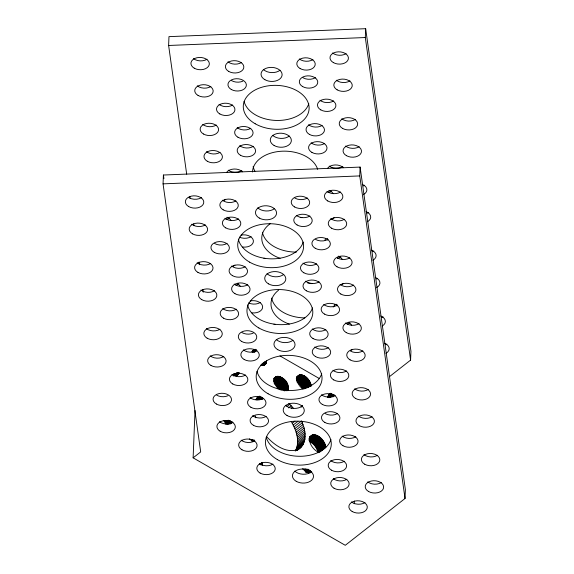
<?xml version="1.0" encoding="UTF-8"?>
<svg xmlns="http://www.w3.org/2000/svg" width="574" height="574" viewBox="0 0 574 574"><rect width="100%" height="100%" fill="white"/><g stroke="black" fill="none" stroke-linecap="round" stroke-linejoin="round"><path stroke-width="0.86" d="M328.493 397.308L328.916 394.941L330.272 393.405M262.44 465.363L262.045 462.551L259.986 464.165M261.019 364.849C263.767 366.162 267.097 363.902 266.63 360.824M287.646 390.707C292.446 375.267 263.538 369.807 278.182 388.957M193.122 457.837L200.685 451.917L163.059 183.859L163.411 175.027L360.106 167.084L405.38 489.665L405.029 498.497L345.268 545.3L193.122 457.837L195.024 410.546M186.686 174.173L168.62 45.475L168.971 36.643L365.66 28.7L410.941 351.281L410.589 360.113L389.423 376.688M405.029 498.497L359.747 175.917L360.106 167.084M410.589 360.113L365.308 37.532L365.66 28.7M354.266 503.742L354.373 501.059M294.046 426.826L301.608 420.907L304.163 428.061L305.074 433.205L304.887 439.419L303.122 444.534L295.567 450.454C300.252 441.033 296.177 429.94 291.219 421.481M301.3 407.131L301.587 405.553M252.517 352.264L253.435 350.291L255.215 349.286L252.467 351.439M232.944 374.786C235.125 376.042 238.669 375.59 239.25 372.756L235.814 375.453M256.305 399.54L258.601 396.612M296.808 450.533L300.826 447.462L303.122 444.534M252.567 350.915L253.945 349.839M252.065 351.367L254.54 349.501M252.115 351.532L254.87 349.379M252.137 351.912L254.892 349.76M252.517 351.884L255.265 349.731M252.912 351.884L255.66 349.731M253.313 351.919L256.069 349.767M253.737 351.984L256.485 349.831M254.16 352.077L256.219 350.463M254.591 352.199L255.968 351.123M233.087 374.549L234.465 373.473M233.166 375.03L235.232 373.416M233.223 375.496L236.66 372.806M233.245 375.948L237.371 372.72M233.927 375.848L238.052 372.619M234.587 375.733L238.023 373.043M235.211 375.604L238.648 372.913M235.699 375.812L239.136 373.122M236.244 375.618L238.999 373.466M236.079 375.941L238.827 373.789M236.574 375.697L238.633 374.083M236.538 375.877L238.418 374.348M261.794 364.138L264.542 361.986M261.127 365.129L265.941 361.362M261.127 365.573L266.623 361.261M261.78 365.459L266.594 361.685M262.411 365.322L266.537 362.094M263.007 365.172L266.444 362.481M262.892 365.538L266.329 362.847M263.444 365.337L266.192 363.184M263.961 365.121L266.02 363.507M263.767 365.416L265.827 363.801M263.731 365.595L265.367 364.311M273.877 378.331L276.072 376.652M274.329 378.13L276.388 376.515M273.977 378.56L276.725 376.401M274.329 378.481L277.077 376.322M274.013 378.969L277.45 376.279M274.401 378.955L277.838 376.257M274.107 379.507L278.232 376.279M273.834 380.088L278.641 376.322M274.25 380.167L279.064 376.401M273.999 380.813L279.495 376.508M273.741 381.495L279.933 376.652M274.185 381.66L280.37 376.817M273.942 382.399L280.815 377.018M274.386 382.628L281.26 377.247M223.788 420.52L225.08 421.546L226.45 420.469M281.705 377.498L274.15 383.418L277.12 385.886L279.689 389.66L287.251 383.741M225.08 421.546L225.489 421.933L227.555 420.319M274.594 383.705L282.15 377.778M256.542 398.227L258.852 396.376M225.489 421.933L225.891 422.342L228.646 420.19M257.123 397.847L259.183 396.232M275.032 384.006L282.595 378.087M256.836 398.356L259.591 396.204M255.609 399.547L256.98 398.471M225.891 422.342L226.285 422.765L229.033 420.613M255.939 399.511L260.065 396.282M275.47 384.343L283.025 378.417M259.922 397.007L256.485 399.698L261.974 399.411L263.344 398.334M226.285 422.765L226.658 423.21L230.095 420.512M275.893 384.695L283.456 378.775M257.776 399.454L261.213 396.763M231.81 421.381L227.684 424.609L227.017 423.662L230.454 420.972M276.316 385.068L283.879 379.149M227.361 424.129L230.798 421.438M276.725 385.47L284.288 379.543M259.125 399.325L261.184 397.71M277.12 385.886L284.682 379.959M260.524 399.31L262.591 397.696M229.363 424.014L232.111 421.861M277.507 386.316L285.063 380.39M230.332 423.971L232.391 422.356M277.873 386.761L285.436 380.842M278.225 387.22L285.787 381.301M278.555 387.694L286.117 381.775M278.871 388.175L286.433 382.255M279.165 388.663L286.727 382.743M279.438 389.165L287 383.238M296.708 376.903C302.613 370.976 310.771 379.931 311.18 386.144M280.6 389.624L287.474 384.243M297.153 376.688L299.212 375.073M296.794 377.111L299.542 374.958M297.145 377.032L299.901 374.879M280.801 390.126L287.674 384.745M296.83 377.52L300.267 374.822M297.21 377.498L300.647 374.808M281.662 390.09L287.847 385.24M296.234 378.589L301.049 374.815M296.643 378.632L301.458 374.858M282.501 390.047L287.997 385.742M296.378 379.242L301.874 374.937M283.312 389.997L288.119 386.23M296.808 379.349L302.304 375.044M296.557 380.024L302.742 375.181M284.094 389.94L288.22 386.711M296.995 380.189L303.18 375.346M284.159 390.413L288.284 387.185M296.751 380.921L303.624 375.539M284.202 390.872L288.327 387.644M284.905 390.786L288.335 388.096M297.196 381.15L304.069 375.762M285.572 390.679L288.32 388.526M304.514 376.013L296.959 381.94L300.317 384.817L302.742 388.655L310.304 382.736M286.218 390.557L288.277 388.942M286.835 390.413L288.205 389.337M297.404 382.219L304.959 376.293M286.735 390.794L288.105 389.717M297.841 382.521L305.404 376.601M298.279 382.851L305.842 376.931M298.71 383.202L306.265 377.283M299.126 383.576L306.688 377.656M299.535 383.97L307.097 378.051M299.937 384.386L307.499 378.46M300.317 384.817L307.879 378.89M300.69 385.262L308.252 379.335M301.041 385.721L308.604 379.794M301.379 386.187L308.941 380.268M301.694 386.668L309.257 380.749M301.989 387.163L309.551 381.236M302.268 387.658L309.824 381.732M302.52 388.153L310.075 382.234M303.639 388.62L310.512 383.238M303.811 389.122L310.685 383.741M305.339 388.541L310.843 384.236M306.839 387.952L310.964 384.724M308.317 387.364L311.065 385.204M309.759 386.761L311.137 385.678M287.022 406.442L289.77 404.29L293.529 408.301M288.471 407.892L291.219 405.739M291.248 408.329L292.625 407.253M251.096 440.488L252.474 439.411M251.943 441.349L254.009 439.734M252.632 441.248L254.002 440.172M301.077 406.435L302.455 405.359M292.245 423.246L294.993 421.094M328.35 394.883L330.581 393.247M328.845 394.733L330.215 393.656M328.5 395.177L330.559 393.563M328.859 395.113L330.925 393.499M327.862 396.153L331.298 393.463M328.256 396.153L331.693 393.463M327.976 396.72L331.413 394.029M327.704 397.316L331.822 394.087M328.127 397.409L332.253 394.18M293.185 425.033L297.999 421.266M328.558 397.531L332.683 394.302M328.995 397.689L333.121 394.46M330.129 397.33L333.566 394.639M331.263 397.007L334.011 394.855M332.396 396.706L334.455 395.091M332.841 396.971L334.9 395.357M294.821 428.627L302.383 422.708M295.51 430.421L303.072 424.502M296.105 432.215L303.66 426.288M296.6 433.98L304.163 428.061M260.122 464.66L262.182 463.039M297.002 435.731L304.564 429.811M260.912 464.603L262.289 463.527M260.998 465.084L262.368 464.007M297.31 437.445L304.866 431.526M297.511 439.124L305.074 433.205M297.619 440.76L305.181 434.841M297.619 442.346L305.181 436.419M297.526 443.874L305.088 437.948M297.332 445.338L304.887 439.419M297.031 446.73L304.593 440.81M309.501 437.001C316.181 430.629 325.078 440.473 325.824 447.333L319.632 452.176M309.522 437.194L312.27 435.042M309.91 437.072L312.658 434.92M309.63 437.524L313.067 434.834M296.643 448.057L304.198 442.131M309.364 438.012L313.49 434.783M309.121 438.536L313.935 434.769M308.891 439.103L314.394 434.791M296.148 449.299L303.711 443.379M309.364 439.16L314.861 434.855M309.156 439.792L315.341 434.949M295.244 451.028L298.875 448.918M296.263 450.454L302.448 445.603M308.963 440.459L315.836 435.078M296.406 450.568L297.777 449.485M296.866 450.353L301.68 446.579M309.465 440.624L316.339 435.243M297.138 450.396L300.826 447.462M309.967 440.825L316.841 435.436M317.35 435.673L309.788 441.593C314.028 443.802 317.271 448.007 318.19 452.714L325.745 446.794M310.297 441.858L317.86 435.931M310.807 442.152L318.369 436.233M311.316 442.475L318.879 436.556M311.818 442.834L319.381 436.914M312.313 443.214L319.876 437.295M312.801 443.623L320.364 437.704M313.282 444.061L320.837 438.134M313.748 444.513L321.304 438.593M314.193 444.994L321.756 439.067M314.631 445.489L322.193 439.569M315.047 445.998L322.61 440.079M315.449 446.529L323.011 440.61M315.829 447.067L323.392 441.148M316.181 447.62L323.743 441.7M316.518 448.186L324.073 442.26M316.819 448.753L324.382 442.827M317.106 449.32L324.662 443.401M317.357 449.894L324.92 443.975M317.587 450.468L325.142 444.549M317.781 451.042L325.343 445.115M317.946 451.609L325.508 445.682M318.082 452.161L325.645 446.242M307.98 469.137L305.224 471.297L304.586 469.79L305.964 468.714M304.823 470.293L306.2 469.216M305.038 470.795L307.097 469.18M305.39 471.792L308.138 469.64M305.526 472.287L308.963 469.597M306.322 472.23L309.07 470.077M307.09 472.172L309.156 470.558M307.147 472.639L309.895 470.486M307.858 472.553L309.924 470.938M308.547 472.459L310.606 470.845M308.518 472.883L310.577 471.268M309.142 472.754L310.52 471.67M309.745 472.596L311.122 471.519M310.319 472.424L311.696 471.347M310.182 472.768L311.553 471.692M298.896 375.217C294.311 379.127 298.939 386.223 302.771 388.993M311.904 435.192C306.05 440.452 312.93 449.88 318.663 452.369M311.259 472.302C307.98 473.442 304.722 471.01 302.613 468.707M296.615 449.951C285.127 452.965 274.193 444.807 266.802 436.821M168.62 45.475L365.308 37.532M163.059 183.859L359.747 175.917M254.619 440.868L252.108 440.409L249.453 438.888M279.99 355.923L319.575 378.682M288.779 403.371L289.77 404.29M226.658 423.21L227.017 423.662M226.142 424.516L223.824 420.634M304.041 468.8L304.586 469.79M255.265 416.014L255.767 417.786M333.989 478.58L334.154 479.534M189.8 196.365L190.044 198.145M193.66 223.882L193.912 225.661M199.02 262.053L199.393 264.714M202.88 289.569L203.253 292.231M163.411 175.027L163.913 178.579M308.79 103.679A32.94 21.956 2.3 0 1 275.943 120.432A32.94 21.956 2.3 0 1 244.094 101.44M232.635 104.992A9.22 6.149 2.3 0 1 219.046 104.346M242.838 81.171A9.22 6.149 2.3 0 1 231.623 80.64M315.463 77.619A9.22 6.149 2.3 0 1 303.015 77.763M333.602 100.916A9.22 6.149 2.3 0 1 320.012 100.271M322.165 125.397A9.22 6.149 2.3 0 1 308.582 124.759M250.773 128.282A9.22 6.149 2.3 0 1 237.184 127.643M289.289 136.06A10.54 7.024 2.3 0 1 272.585 135.27M280.047 70.243A10.54 7.024 2.3 0 1 263.344 69.454M207.042 59.222A9.22 6.149 2.3 0 1 193.46 58.577M346.122 53.604A9.22 6.149 2.3 0 1 332.54 52.966M359.188 146.679A9.22 6.149 2.3 0 1 345.605 146.04M220.107 152.297A9.22 6.149 2.3 0 1 206.525 151.658M254.928 171.253A32.94 21.956 2.3 0 1 253.148 166.438M241.869 170.801A9.22 6.149 2.3 0 1 228.287 170.162M253.306 146.32A9.22 6.149 2.3 0 1 239.717 145.674M324.697 143.435A9.22 6.149 2.3 0 1 311.108 142.797M342.836 166.725A9.22 6.149 2.3 0 1 329.254 166.087M331.406 191.214A9.22 6.149 2.3 0 1 328.055 192.584M216.283 125.032A9.22 6.149 2.3 0 1 202.694 124.393M355.363 119.421A9.22 6.149 2.3 0 1 341.774 118.782M368.429 212.495A9.22 6.149 2.3 0 1 367.202 213.162M229.349 218.113A9.22 6.149 2.3 0 1 225.998 219.483M325.903 238.447A32.94 21.956 2.3 0 1 324.963 239.939M296.399 252.094A32.94 21.956 2.3 0 1 262.39 232.248M251.111 236.617A9.22 6.149 2.3 0 1 239.308 237.098M364.598 185.237A9.22 6.149 2.3 0 1 363.378 185.904M312.93 59.588A9.22 6.149 2.3 0 1 299.341 58.943M241.532 62.466A9.22 6.149 2.3 0 1 227.95 61.827M349.953 80.869A9.22 6.149 2.3 0 1 336.364 80.224M210.873 86.48A9.22 6.149 2.3 0 1 197.284 85.842M340.647 257.03A9.22 6.149 2.3 0 1 337.29 258.4M377.663 278.311A9.22 6.149 2.3 0 1 376.444 278.978M238.583 283.922A9.22 6.149 2.3 0 1 235.971 285.106M260.345 302.433A9.22 6.149 2.3 0 1 248.542 302.907M349.882 322.846A9.22 6.149 2.3 0 1 347.27 324.023M373.839 251.046A9.22 6.149 2.3 0 1 372.612 251.721M386.905 344.127A9.22 6.149 2.3 0 1 385.678 344.795M383.08 316.862A9.22 6.149 2.3 0 1 381.854 317.53M335.137 304.263A32.94 21.956 2.3 0 1 333.243 307.011M304.772 317.903A32.94 21.956 2.3 0 1 271.624 298.064M252.517 171.992A32.94 21.956 2.3 0 1 282.358 151.192A32.94 21.956 2.3 0 1 317.673 169.366M226.572 172.422A9.22 6.149 2.3 0 1 242.472 171.777M327.539 168.347A9.22 6.149 2.3 0 1 343.439 167.701M329.046 190.338A9.22 6.149 2.3 0 1 333.135 193.632M366.069 211.619A9.22 6.149 2.3 0 1 367.482 221.686M226.988 217.23A9.22 6.149 2.3 0 1 231.071 220.531M280.098 258.314A32.94 21.956 2.3 0 1 270.576 223.444M300.188 217.417A32.94 21.956 2.3 0 1 301.867 217.675M327.553 238.44A32.94 21.956 2.3 0 1 327.596 240.083M240.987 235.146A9.22 6.149 2.3 0 1 253.371 240.614A9.22 6.149 2.3 0 1 242.651 247.014M334.118 217.697A9.22 6.149 2.3 0 1 330.968 219.261M225.704 199.3A9.22 6.149 2.3 0 1 223.939 200.348M362.244 184.354A9.22 6.149 2.3 0 1 363.651 194.421M338.287 256.148A9.22 6.149 2.3 0 1 342.369 259.448M263.875 258.25A9.22 6.149 2.3 0 1 265.432 258.551M375.303 277.436A9.22 6.149 2.3 0 1 376.716 287.495M237.55 283.685A9.22 6.149 2.3 0 1 240.312 286.347M250.221 300.963A9.22 6.149 2.3 0 1 262.612 306.43A9.22 6.149 2.3 0 1 251.886 312.83M343.36 283.513A9.22 6.149 2.3 0 1 341.595 284.568M348.849 322.602A9.22 6.149 2.3 0 1 351.611 325.264M234.945 265.109A9.22 6.149 2.3 0 1 233.18 266.164M371.478 250.171A9.22 6.149 2.3 0 1 372.892 260.237M384.544 343.245A9.22 6.149 2.3 0 1 385.958 353.311M352.594 349.329A9.22 6.149 2.3 0 1 350.836 350.377M380.72 315.987A9.22 6.149 2.3 0 1 382.133 326.054M289.332 324.131A32.94 21.956 2.3 0 1 278.555 290.186M307.729 283.025A32.94 21.956 2.3 0 1 309.422 283.226M310.269 283.348A32.94 21.956 2.3 0 1 311.947 283.635M336.787 304.256A32.94 21.956 2.3 0 1 336.838 305.899M273.898 324.195A9.22 6.149 2.3 0 1 275.412 324.59M210.723 263.423A9.22 6.149 2.3 0 1 197.133 262.777M292.97 340.26A10.54 7.024 2.3 0 1 276.259 339.471M253.227 333.15A9.22 6.149 2.3 0 1 242.013 332.619M254.791 440.818A9.22 6.149 2.3 0 1 241.202 440.179M266.221 416.329A9.22 6.149 2.3 0 1 252.632 415.691M337.62 413.452A9.22 6.149 2.3 0 1 325.171 413.589M355.758 436.742A9.22 6.149 2.3 0 1 342.169 436.104M344.393 219.254A9.22 6.149 2.3 0 1 330.803 218.615M205.313 224.864A9.22 6.149 2.3 0 1 191.723 224.226M335.087 395.414A9.22 6.149 2.3 0 1 321.497 394.776M263.688 398.299A9.22 6.149 2.3 0 1 250.106 397.653M302.204 406.069A10.54 7.024 2.3 0 1 285.5 405.287M372.11 416.695A9.22 6.149 2.3 0 1 358.52 416.057M223.788 356.497A9.22 6.149 2.3 0 1 210.199 355.858M321.705 373.696A32.94 21.956 2.3 0 1 288.866 390.449A32.94 21.956 2.3 0 1 257.009 371.457M245.55 375.001A9.22 6.149 2.3 0 1 231.961 374.363M256.987 350.52A9.22 6.149 2.3 0 1 243.398 349.875M328.378 347.636A9.22 6.149 2.3 0 1 314.789 346.997M346.517 370.926A9.22 6.149 2.3 0 1 332.934 370.287M368.278 389.437A9.22 6.149 2.3 0 1 354.696 388.799M381.344 482.512A9.22 6.149 2.3 0 1 367.762 481.873M346.854 479.268A9.22 6.149 2.3 0 1 333.264 478.623M364.992 502.559A9.22 6.149 2.3 0 1 351.41 501.92M377.52 455.254A9.22 6.149 2.3 0 1 363.93 454.608M330.947 439.512A32.94 21.956 2.3 0 1 298.1 456.265A32.94 21.956 2.3 0 1 266.25 437.266M309.903 216.011A9.22 6.149 2.3 0 1 296.313 215.365M328.041 239.301A9.22 6.149 2.3 0 1 315.6 239.437M219.964 329.239A9.22 6.149 2.3 0 1 206.375 328.593M359.044 323.621A9.22 6.149 2.3 0 1 345.455 322.983M307.37 197.973A9.22 6.149 2.3 0 1 294.928 198.109M235.979 200.857A9.22 6.149 2.3 0 1 222.389 200.211M233.03 422.313A9.22 6.149 2.3 0 1 219.44 421.668M283.728 274.444A10.54 7.024 2.3 0 1 267.025 273.654M274.494 208.627A10.54 7.024 2.3 0 1 257.783 207.838M201.488 197.607A9.22 6.149 2.3 0 1 189.04 197.743M340.569 191.996A9.22 6.149 2.3 0 1 326.979 191.35M353.634 285.07A9.22 6.149 2.3 0 1 340.045 284.424M214.554 290.681A9.22 6.149 2.3 0 1 200.965 290.042M236.316 309.192A9.22 6.149 2.3 0 1 222.726 308.547M247.746 284.704A9.22 6.149 2.3 0 1 234.156 284.065M245.213 266.666A9.22 6.149 2.3 0 1 231.631 266.027M316.611 263.789A9.22 6.149 2.3 0 1 303.022 263.143M272.93 464.115A9.22 6.149 2.3 0 1 259.34 463.469M349.803 257.805A9.22 6.149 2.3 0 1 337.361 257.948M362.868 350.886A9.22 6.149 2.3 0 1 350.427 351.023M319.144 281.82A9.22 6.149 2.3 0 1 305.555 281.181M337.282 305.117A9.22 6.149 2.3 0 1 323.693 304.471M325.845 329.598A9.22 6.149 2.3 0 1 312.263 328.959M238.504 218.888A9.22 6.149 2.3 0 1 224.922 218.249M303.23 242.07A32.94 21.956 2.3 0 1 269.773 258.795A32.94 21.956 2.3 0 1 238.353 239.006M227.074 243.376A9.22 6.149 2.3 0 1 214.633 243.512M311.445 471.885A10.54 7.024 2.3 0 1 294.742 471.096M227.978 395.716A9.22 6.149 2.3 0 1 216.757 395.192M312.471 307.879A32.94 21.956 2.3 0 1 279.007 324.611A32.94 21.956 2.3 0 1 247.588 304.823M344.321 461.231A9.22 6.149 2.3 0 1 330.739 460.592M255.2 123.769A32.94 21.956 2.3 0 0 308.661 111.715A32.94 21.956 2.3 0 0 264.743 86.473A32.94 21.956 2.3 0 0 255.2 123.769M219.835 113.961A9.22 6.149 2.3 0 0 234.809 110.588A9.22 6.149 2.3 0 0 222.511 103.521A9.22 6.149 2.3 0 0 219.835 113.961M231.272 89.472A9.22 6.149 2.3 0 0 246.239 86.1A9.22 6.149 2.3 0 0 233.941 79.033A9.22 6.149 2.3 0 0 231.272 89.472M302.663 86.595A9.22 6.149 2.3 0 0 317.63 83.216A9.22 6.149 2.3 0 0 305.332 76.148A9.22 6.149 2.3 0 0 302.663 86.595M320.801 109.885A9.22 6.149 2.3 0 0 335.776 106.513A9.22 6.149 2.3 0 0 323.478 99.445A9.22 6.149 2.3 0 0 320.801 109.885M309.372 134.373A9.22 6.149 2.3 0 0 324.339 131.001A9.22 6.149 2.3 0 0 312.041 123.927A9.22 6.149 2.3 0 0 309.372 134.373M237.973 137.251A9.22 6.149 2.3 0 0 252.947 133.878A9.22 6.149 2.3 0 0 240.649 126.811A9.22 6.149 2.3 0 0 237.973 137.251M274.099 145.487A10.54 7.024 2.3 0 0 291.205 141.635A10.54 7.024 2.3 0 0 277.149 133.555A10.54 7.024 2.3 0 0 274.099 145.487M264.858 79.671A10.54 7.024 2.3 0 0 281.97 75.818A10.54 7.024 2.3 0 0 267.914 67.739A10.54 7.024 2.3 0 0 264.858 79.671M194.249 68.191A9.22 6.149 2.3 0 0 209.216 64.819A9.22 6.149 2.3 0 0 196.918 57.752A9.22 6.149 2.3 0 0 194.249 68.191M333.329 62.58A9.22 6.149 2.3 0 0 348.296 59.208A9.22 6.149 2.3 0 0 335.998 52.134A9.22 6.149 2.3 0 0 333.329 62.58M346.395 155.654A9.22 6.149 2.3 0 0 361.362 152.282A9.22 6.149 2.3 0 0 349.064 145.208A9.22 6.149 2.3 0 0 346.395 155.654M207.314 161.265A9.22 6.149 2.3 0 0 222.282 157.893A9.22 6.149 2.3 0 0 209.984 150.826A9.22 6.149 2.3 0 0 207.314 161.265M240.506 155.289A9.22 6.149 2.3 0 0 255.48 151.916A9.22 6.149 2.3 0 0 243.182 144.849A9.22 6.149 2.3 0 0 240.506 155.289M311.904 152.404A9.22 6.149 2.3 0 0 326.871 149.032A9.22 6.149 2.3 0 0 314.574 141.965A9.22 6.149 2.3 0 0 311.904 152.404M203.483 134.007A9.22 6.149 2.3 0 0 218.457 130.635A9.22 6.149 2.3 0 0 206.159 123.561A9.22 6.149 2.3 0 0 203.483 134.007M342.563 128.389A9.22 6.149 2.3 0 0 357.537 125.017A9.22 6.149 2.3 0 0 345.239 117.95A9.22 6.149 2.3 0 0 342.563 128.389M300.13 68.557A9.22 6.149 2.3 0 0 315.104 65.185A9.22 6.149 2.3 0 0 302.807 58.117A9.22 6.149 2.3 0 0 300.13 68.557M228.739 71.441A9.22 6.149 2.3 0 0 243.706 68.062A9.22 6.149 2.3 0 0 231.408 60.995A9.22 6.149 2.3 0 0 228.739 71.441M337.153 89.838A9.22 6.149 2.3 0 0 352.12 86.466A9.22 6.149 2.3 0 0 339.822 79.399A9.22 6.149 2.3 0 0 337.153 89.838M198.073 95.456A9.22 6.149 2.3 0 0 213.04 92.077A9.22 6.149 2.3 0 0 200.749 85.009A9.22 6.149 2.3 0 0 198.073 95.456M241.991 449.794A9.22 6.149 2.3 0 0 256.965 446.421A9.22 6.149 2.3 0 0 244.668 439.347A9.22 6.149 2.3 0 0 241.991 449.794M253.428 425.305A9.22 6.149 2.3 0 0 268.395 421.933A9.22 6.149 2.3 0 0 256.097 414.859A9.22 6.149 2.3 0 0 253.428 425.305M324.819 422.421A9.22 6.149 2.3 0 0 339.786 419.049A9.22 6.149 2.3 0 0 327.489 411.981A9.22 6.149 2.3 0 0 324.819 422.421M342.958 445.718A9.22 6.149 2.3 0 0 357.932 442.339A9.22 6.149 2.3 0 0 345.634 435.271A9.22 6.149 2.3 0 0 342.958 445.718M331.593 228.222A9.22 6.149 2.3 0 0 346.567 224.85A9.22 6.149 2.3 0 0 334.269 217.783A9.22 6.149 2.3 0 0 331.593 228.222M192.512 233.84A9.22 6.149 2.3 0 0 207.487 230.468A9.22 6.149 2.3 0 0 195.189 223.401A9.22 6.149 2.3 0 0 192.512 233.84M322.287 404.39A9.22 6.149 2.3 0 0 337.261 401.011A9.22 6.149 2.3 0 0 324.963 393.943A9.22 6.149 2.3 0 0 322.287 404.39M250.895 407.267A9.22 6.149 2.3 0 0 265.862 403.895A9.22 6.149 2.3 0 0 253.564 396.828A9.22 6.149 2.3 0 0 250.895 407.267M287.014 415.504A10.54 7.024 2.3 0 0 304.127 411.651A10.54 7.024 2.3 0 0 290.071 403.572A10.54 7.024 2.3 0 0 287.014 415.504M359.31 425.671A9.22 6.149 2.3 0 0 374.284 422.299A9.22 6.149 2.3 0 0 361.986 415.224A9.22 6.149 2.3 0 0 359.31 425.671M210.995 365.473A9.22 6.149 2.3 0 0 225.962 362.094A9.22 6.149 2.3 0 0 213.664 355.026A9.22 6.149 2.3 0 0 210.995 365.473M268.115 393.778A32.94 21.956 2.3 0 0 321.576 381.732A32.94 21.956 2.3 0 0 277.658 356.483A32.94 21.956 2.3 0 0 268.115 393.778M232.757 383.977A9.22 6.149 2.3 0 0 247.724 380.605A9.22 6.149 2.3 0 0 235.426 373.531A9.22 6.149 2.3 0 0 232.757 383.977M244.187 359.489A9.22 6.149 2.3 0 0 259.154 356.117A9.22 6.149 2.3 0 0 246.856 349.049A9.22 6.149 2.3 0 0 244.187 359.489M315.578 356.612A9.22 6.149 2.3 0 0 330.552 353.232A9.22 6.149 2.3 0 0 318.254 346.165A9.22 6.149 2.3 0 0 315.578 356.612M333.724 379.902A9.22 6.149 2.3 0 0 348.691 376.53A9.22 6.149 2.3 0 0 336.393 369.455A9.22 6.149 2.3 0 0 333.724 379.902M216.405 404.024A9.22 6.149 2.3 0 0 231.372 400.652A9.22 6.149 2.3 0 0 219.074 393.577A9.22 6.149 2.3 0 0 216.405 404.024M355.485 398.406A9.22 6.149 2.3 0 0 370.452 395.034A9.22 6.149 2.3 0 0 358.154 387.967A9.22 6.149 2.3 0 0 355.485 398.406M368.551 491.488A9.22 6.149 2.3 0 0 383.518 488.108A9.22 6.149 2.3 0 0 371.22 481.041A9.22 6.149 2.3 0 0 368.551 491.488M334.061 488.237A9.22 6.149 2.3 0 0 349.028 484.865A9.22 6.149 2.3 0 0 336.73 477.798A9.22 6.149 2.3 0 0 334.061 488.237M352.199 511.527A9.22 6.149 2.3 0 0 367.166 508.155A9.22 6.149 2.3 0 0 354.868 501.088A9.22 6.149 2.3 0 0 352.199 511.527M364.72 464.223A9.22 6.149 2.3 0 0 379.694 460.85A9.22 6.149 2.3 0 0 367.396 453.783A9.22 6.149 2.3 0 0 364.72 464.223M277.357 459.595A32.94 21.956 2.3 0 0 330.818 447.548A32.94 21.956 2.3 0 0 286.9 422.299A32.94 21.956 2.3 0 0 277.357 459.595M232.42 275.642A9.22 6.149 2.3 0 0 247.387 272.27A9.22 6.149 2.3 0 0 235.089 265.195A9.22 6.149 2.3 0 0 232.42 275.642M225.711 227.864A9.22 6.149 2.3 0 0 240.678 224.484A9.22 6.149 2.3 0 0 228.38 217.417A9.22 6.149 2.3 0 0 225.711 227.864M297.102 224.979A9.22 6.149 2.3 0 0 312.077 221.607A9.22 6.149 2.3 0 0 299.779 214.54A9.22 6.149 2.3 0 0 297.102 224.979M315.241 248.269A9.22 6.149 2.3 0 0 330.215 244.897A9.22 6.149 2.3 0 0 317.917 237.83A9.22 6.149 2.3 0 0 315.241 248.269M207.164 338.208A9.22 6.149 2.3 0 0 222.138 334.836A9.22 6.149 2.3 0 0 209.84 327.768A9.22 6.149 2.3 0 0 207.164 338.208M346.244 332.597A9.22 6.149 2.3 0 0 361.218 329.218A9.22 6.149 2.3 0 0 348.92 322.15A9.22 6.149 2.3 0 0 346.244 332.597M294.57 206.941A9.22 6.149 2.3 0 0 309.544 203.569A9.22 6.149 2.3 0 0 297.246 196.502A9.22 6.149 2.3 0 0 294.57 206.941M223.178 209.826A9.22 6.149 2.3 0 0 238.145 206.453A9.22 6.149 2.3 0 0 225.847 199.386A9.22 6.149 2.3 0 0 223.178 209.826M220.229 431.282A9.22 6.149 2.3 0 0 235.204 427.91A9.22 6.149 2.3 0 0 222.906 420.842A9.22 6.149 2.3 0 0 220.229 431.282M268.539 283.872A10.54 7.024 2.3 0 0 285.651 280.019A10.54 7.024 2.3 0 0 271.595 271.94A10.54 7.024 2.3 0 0 268.539 283.872M259.305 218.063A10.54 7.024 2.3 0 0 276.41 214.202A10.54 7.024 2.3 0 0 262.354 206.123A10.54 7.024 2.3 0 0 259.305 218.063M188.688 206.575A9.22 6.149 2.3 0 0 203.655 203.203A9.22 6.149 2.3 0 0 191.357 196.136A9.22 6.149 2.3 0 0 188.688 206.575M327.768 200.965A9.22 6.149 2.3 0 0 342.735 197.592A9.22 6.149 2.3 0 0 330.437 190.525A9.22 6.149 2.3 0 0 327.768 200.965M340.834 294.039A9.22 6.149 2.3 0 0 355.801 290.666A9.22 6.149 2.3 0 0 343.503 283.599A9.22 6.149 2.3 0 0 340.834 294.039M201.754 299.657A9.22 6.149 2.3 0 0 216.721 296.284A9.22 6.149 2.3 0 0 204.423 289.21A9.22 6.149 2.3 0 0 201.754 299.657M223.516 318.161A9.22 6.149 2.3 0 0 238.483 314.789A9.22 6.149 2.3 0 0 226.185 307.721A9.22 6.149 2.3 0 0 223.516 318.161M234.945 293.673A9.22 6.149 2.3 0 0 249.92 290.3A9.22 6.149 2.3 0 0 237.622 283.233A9.22 6.149 2.3 0 0 234.945 293.673M303.811 272.758A9.22 6.149 2.3 0 0 318.778 269.385A9.22 6.149 2.3 0 0 306.487 262.318A9.22 6.149 2.3 0 0 303.811 272.758M241.654 341.458A9.22 6.149 2.3 0 0 256.628 338.079A9.22 6.149 2.3 0 0 244.33 331.011A9.22 6.149 2.3 0 0 241.654 341.458M277.78 349.688A10.54 7.024 2.3 0 0 294.885 345.835A10.54 7.024 2.3 0 0 280.829 337.756A10.54 7.024 2.3 0 0 277.78 349.688M197.93 272.392A9.22 6.149 2.3 0 0 212.897 269.019A9.22 6.149 2.3 0 0 200.599 261.952A9.22 6.149 2.3 0 0 197.93 272.392M337.01 266.781A9.22 6.149 2.3 0 0 351.977 263.409A9.22 6.149 2.3 0 0 339.679 256.334A9.22 6.149 2.3 0 0 337.01 266.781M350.075 359.855A9.22 6.149 2.3 0 0 365.042 356.483A9.22 6.149 2.3 0 0 352.745 349.415A9.22 6.149 2.3 0 0 350.075 359.855M306.344 290.796A9.22 6.149 2.3 0 0 321.311 287.423A9.22 6.149 2.3 0 0 309.013 280.349A9.22 6.149 2.3 0 0 306.344 290.796M324.482 314.086A9.22 6.149 2.3 0 0 339.449 310.713A9.22 6.149 2.3 0 0 327.158 303.646A9.22 6.149 2.3 0 0 324.482 314.086M313.052 338.574A9.22 6.149 2.3 0 0 328.019 335.202A9.22 6.149 2.3 0 0 315.722 328.127A9.22 6.149 2.3 0 0 313.052 338.574M249.64 262.153A32.94 21.956 2.3 0 0 303.101 250.106A32.94 21.956 2.3 0 0 259.183 224.857A32.94 21.956 2.3 0 0 249.64 262.153M214.274 252.345A9.22 6.149 2.3 0 0 229.248 248.972A9.22 6.149 2.3 0 0 216.95 241.905A9.22 6.149 2.3 0 0 214.274 252.345M258.874 327.969A32.94 21.956 2.3 0 0 312.342 315.915A32.94 21.956 2.3 0 0 268.424 290.674A32.94 21.956 2.3 0 0 258.874 327.969M331.528 470.199A9.22 6.149 2.3 0 0 346.495 466.827A9.22 6.149 2.3 0 0 334.197 459.76A9.22 6.149 2.3 0 0 331.528 470.199M296.256 481.321A10.54 7.024 2.3 0 0 313.361 477.46A10.54 7.024 2.3 0 0 299.312 469.381A10.54 7.024 2.3 0 0 296.256 481.321M260.13 473.084A9.22 6.149 2.3 0 0 275.104 469.711A9.22 6.149 2.3 0 0 262.806 462.644A9.22 6.149 2.3 0 0 260.13 473.084"/></g></svg>
